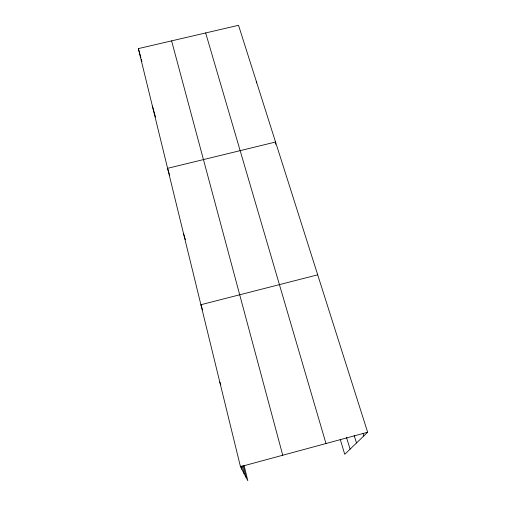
<?xml version="1.0" encoding="UTF-8"?>
<svg xmlns="http://www.w3.org/2000/svg" width="506" height="506" viewBox="0 0 506 506"><rect width="100%" height="100%" fill="white"/><g stroke="black" fill="none" stroke-linecap="round" stroke-linejoin="round"><path stroke-width="0.76" d="M275.536 144.318L275.561 142.022L167.6 168.321L169.681 175.506M244.056 465.457L247.813 480.7L240.464 466.69L138.359 48.608L238.528 25.3L367.641 432.244L344.738 454.306L340.196 439.227M240.464 466.69L367.641 432.244M317.692 274.828L200.907 304.726L202.564 309.919M219.806 382.087L220.793 384.851M363.08 433.712L363.789 435.957M354.175 435.476L356.496 442.978M346.427 437.114L350.095 449.145M183.57 233.721L185.348 239.648M205.664 32.947L325.984 443.528M152.407 106.127L155.494 117.019M138.359 48.608L140.889 57.678M141.307 59.189L141.939 61.46M171.604 40.872L282.746 455.242M243.291 466.007L246.099 477.43M242.178 465.899L244.044 473.521M240.964 466.013L241.704 469.056M256.327 81.403L256.378 82.927"/></g></svg>
